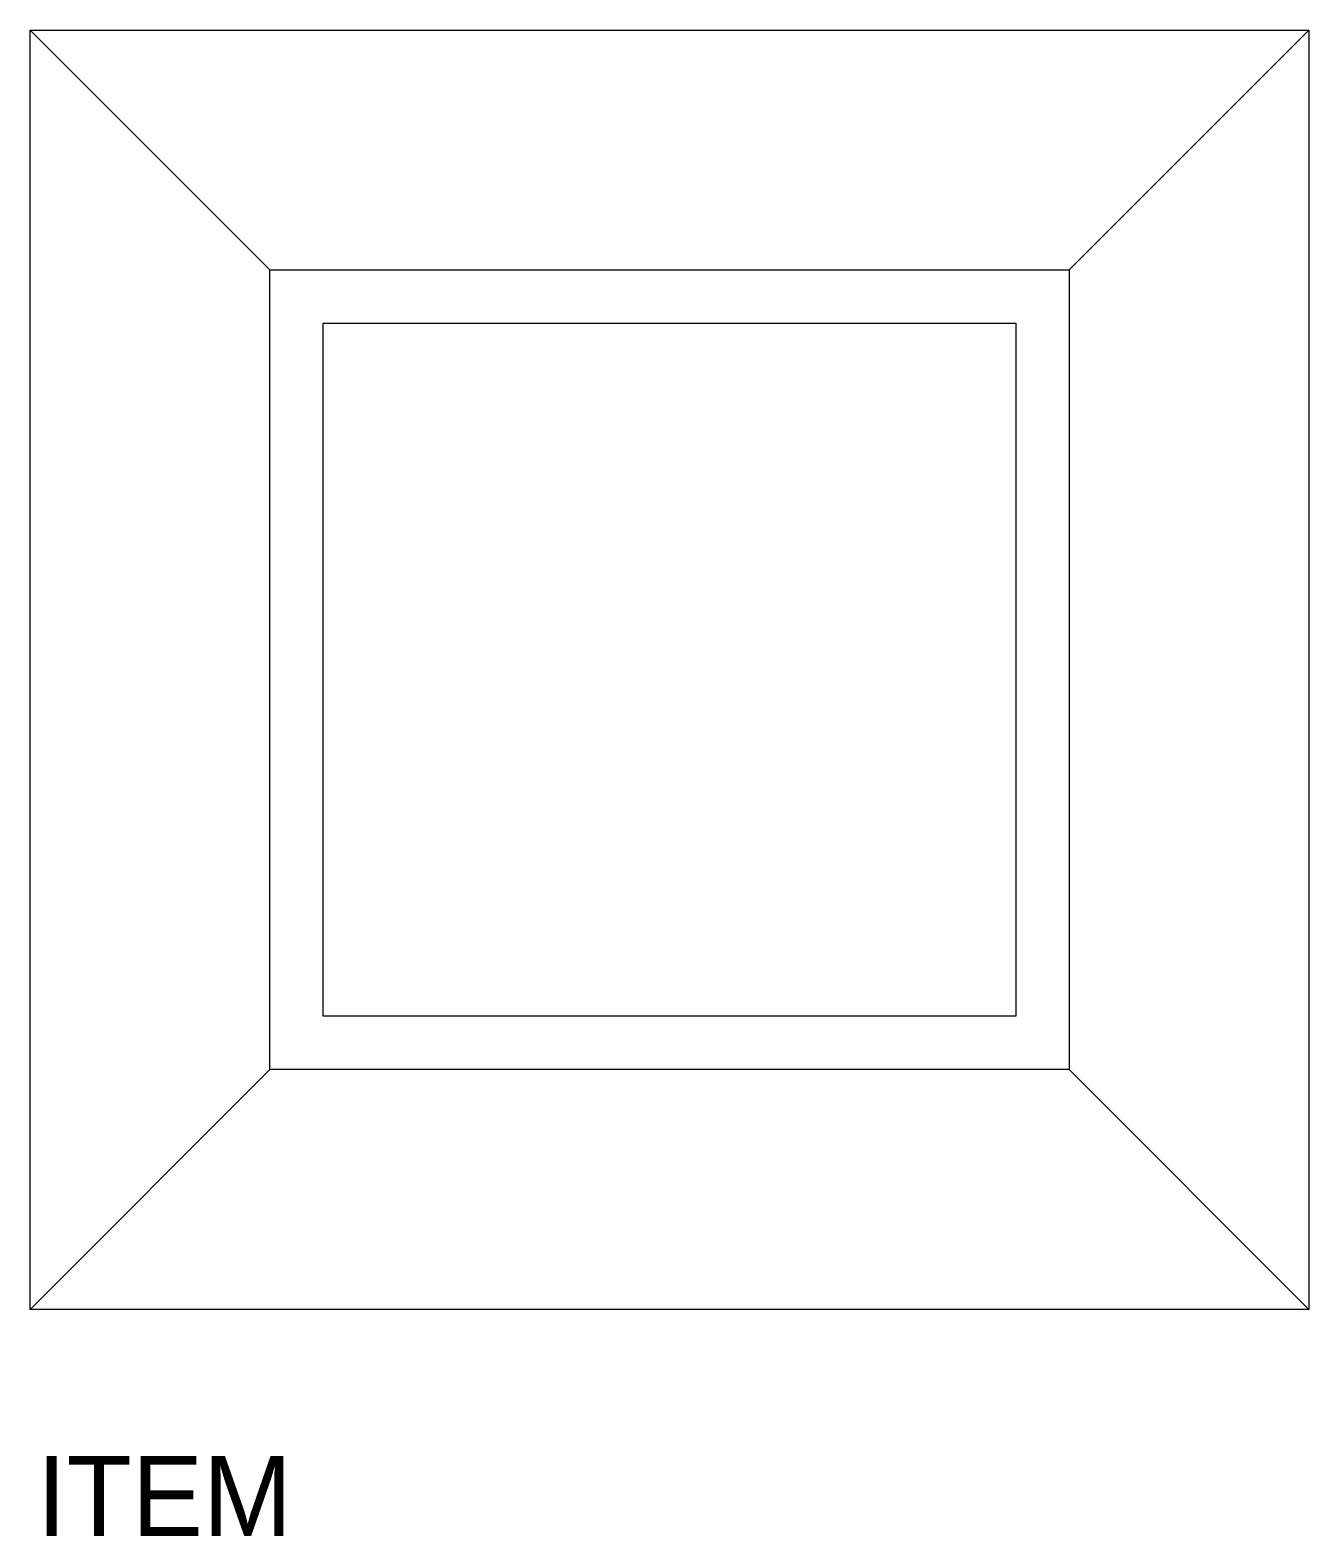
# Model space of a CAD drawing. Extents: x 0 to 2.44, y -0.43 to 2.44.
import ezdxf

# ---------------------------------------------------------------- set-up
doc = ezdxf.new("R2010")
doc.units = 0
doc.layers.get('0').update_dxf_attribs({"linetype": 'CONTINUOUS'})

msp = doc.modelspace()

# ---------------------------------------------------------------- linework, layer by layer
at = {"color": 0, "linetype": 'BYBLOCK'}
for p, q in [((0.4572, 1.9812), (0, 2.4384)), ((0, 2.4384), (2.4384, 2.4384)), ((0, 0), (0, 2.4384)), ((1.9812, 1.9812), (2.4384, 2.4384)), ((2.4384, 2.4384), (2.4384, 0)), ((0.4572, 1.9812), (1.9812, 1.9812)), ((0.4572, 0.4572), (0.4572, 1.9812)), ((1.9812, 1.9812), (1.9812, 0.4572)), ((0.5588, 1.8796), (1.8796, 1.8796)), ((0.5588, 0.5588), (0.5588, 1.8796)), ((1.8796, 1.8796), (1.8796, 0.5588)), ((1.8796, 0.5588), (0.5588, 0.5588)), ((0.4572, 0.4572), (0, 0)), ((1.9812, 0.4572), (0.4572, 0.4572)), ((1.9812, 0.4572), (2.4384, 0)), ((2.4384, 0), (0, 0))]:
    msp.add_line(p, q, dxfattribs=at)

# ---------------------------------------------------------------- texts
at = {"color": 0, "linetype": 'BYBLOCK', "flags": 3}
msp.add_attdef('ITEM', (0.0127, -0.4318), 'SQUARE PLANTER', height=0.1524, dxfattribs=at)

doc.saveas('drawing.dxf')
